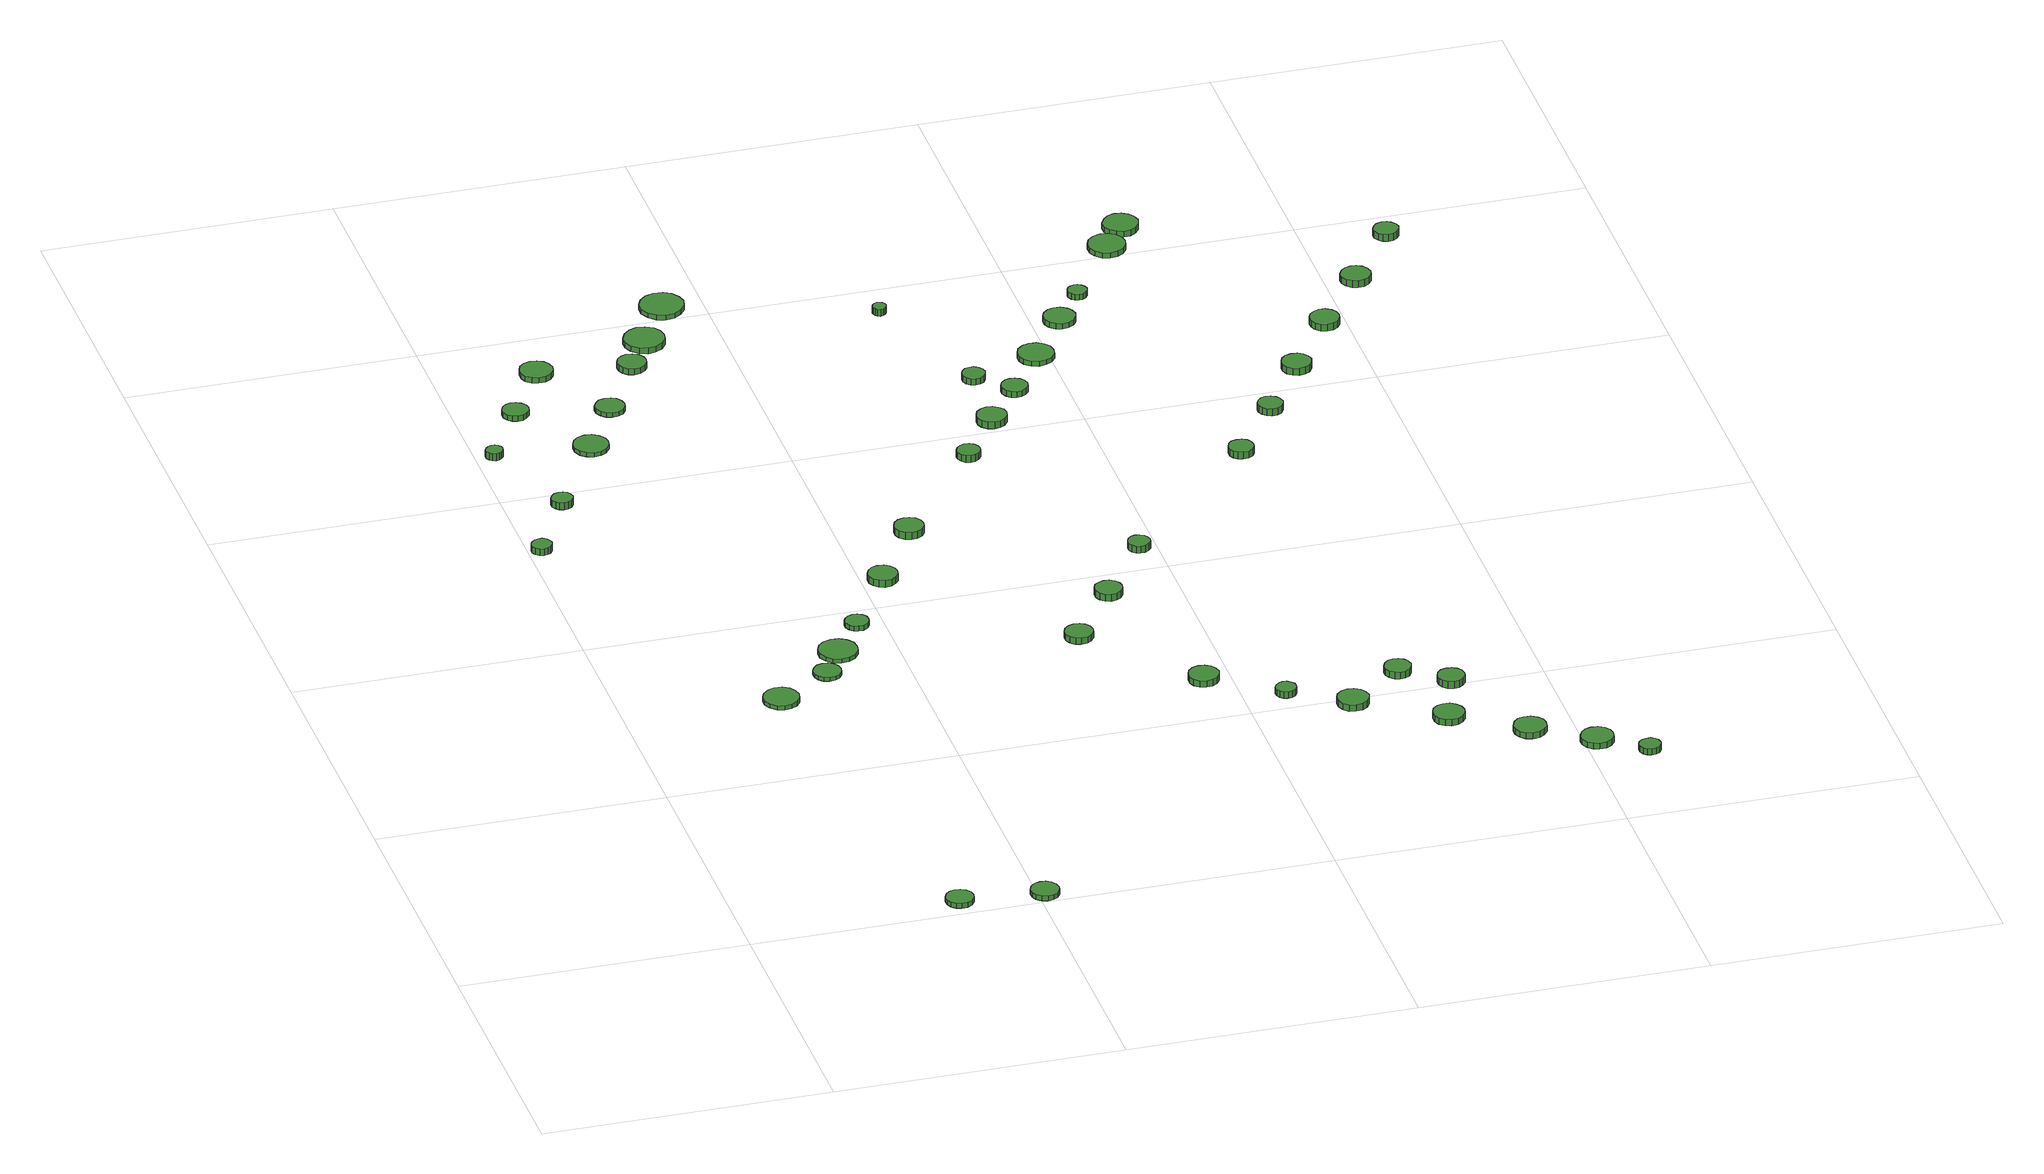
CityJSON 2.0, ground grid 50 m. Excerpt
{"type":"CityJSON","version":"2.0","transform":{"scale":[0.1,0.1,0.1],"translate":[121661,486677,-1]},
"CityObjects":{
"tree1":{"type":"SolitaryVegetationObject","attributes":{"function":"something"},"geometry":[{"type":"MultiSurface","lod":"1","boundaries":[[[0,1,2,3,4,5,6,7,8,9,10,11,12,13,14]],[[15,16,17,18,19,20,21,22,23,24,25,26,27,28,29]],[[0,29,28,1]],[[1,28,27,2]],[[2,27,26,3]],[[3,26,25,4]],[[4,25,24,5]],[[5,24,23,6]],[[6,23,22,7]],[[7,22,21,8]],[[8,21,20,9]],[[9,20,19,10]],[[10,19,18,11]],[[11,18,17,12]],[[12,17,16,13]],[[13,16,15,14]],[[14,15,29,0]]]}]},
"tree2":{"type":"SolitaryVegetationObject","attributes":{"function":"something"},"geometry":[{"type":"MultiSurface","lod":"1","boundaries":[[[30,31,32,33,34,35,36,37,38,39,40,41,42,43,44]],[[45,46,47,48,49,50,51,52,53,54,55,56,57,58,59]],[[30,59,58,31]],[[31,58,57,32]],[[32,57,56,33]],[[33,56,55,34]],[[34,55,54,35]],[[35,54,53,36]],[[36,53,52,37]],[[37,52,51,38]],[[38,51,50,39]],[[39,50,49,40]],[[40,49,48,41]],[[41,48,47,42]],[[42,47,46,43]],[[43,46,45,44]],[[44,45,59,30]]]}]},
"tree3":{"type":"SolitaryVegetationObject","attributes":{"function":"something"},"geometry":[{"type":"MultiSurface","lod":"1","boundaries":[[[60,61,62,63,64,65,66,67,68,69,70,71,72,73,74]],[[75,76,77,78,79,80,81,82,83,84,85,86,87,88,89]],[[60,89,88,61]],[[61,88,87,62]],[[62,87,86,63]],[[63,86,85,64]],[[64,85,84,65]],[[65,84,83,66]],[[66,83,82,67]],[[67,82,81,68]],[[68,81,80,69]],[[69,80,79,70]],[[70,79,78,71]],[[71,78,77,72]],[[72,77,76,73]],[[73,76,75,74]],[[74,75,89,60]]]}]},
"tree4":{"type":"SolitaryVegetationObject","attributes":{"function":"something"},"geometry":[{"type":"MultiSurface","lod":"1","boundaries":[[[90,91,92,93,94,95,96,97,98,99,100,101,102,103,104]],[[105,106,107,108,109,110,111,112,113,114,115,116,117,118,119]],[[90,119,118,91]],[[91,118,117,92]],[[92,117,116,93]],[[93,116,115,94]],[[94,115,114,95]],[[95,114,113,96]],[[96,113,112,97]],[[97,112,111,98]],[[98,111,110,99]],[[99,110,109,100]],[[100,109,108,101]],[[101,108,107,102]],[[102,107,106,103]],[[103,106,105,104]],[[104,105,119,90]]]}]},
"tree5":{"type":"SolitaryVegetationObject","attributes":{"function":"something"},"geometry":[{"type":"MultiSurface","lod":"1","boundaries":[[[120,121,122,123,124,125,126,127,128,129,130,131,132,133,134]],[[135,136,137,138,139,140,141,142,143,144,145,146,147,148,149]],[[120,149,148,121]],[[121,148,147,122]],[[122,147,146,123]],[[123,146,145,124]],[[124,145,144,125]],[[125,144,143,126]],[[126,143,142,127]],[[127,142,141,128]],[[128,141,140,129]],[[129,140,139,130]],[[130,139,138,131]],[[131,138,137,132]],[[132,137,136,133]],[[133,136,135,134]],[[134,135,149,120]]]}]},
"tree6":{"type":"SolitaryVegetationObject","attributes":{"function":"something"},"geometry":[{"type":"MultiSurface","lod":"1","boundaries":[[[150,151,152,153,154,155,156,157,158,159,160,161,162,163,164]],[[165,166,167,168,169,170,171,172,173,174,175,176,177,178,179]],[[150,179,178,151]],[[151,178,177,152]],[[152,177,176,153]],[[153,176,175,154]],[[154,175,174,155]],[[155,174,173,156]],[[156,173,172,157]],[[157,172,171,158]],[[158,171,170,159]],[[159,170,169,160]],[[160,169,168,161]],[[161,168,167,162]],[[162,167,166,163]],[[163,166,165,164]],[[164,165,179,150]]]}]},
"tree7":{"type":"SolitaryVegetationObject","attributes":{"function":"something"},"geometry":[{"type":"MultiSurface","lod":"1","boundaries":[[[180,181,182,183,184,185,186,187,188,189,190,191,192,193,194]],[[195,196,197,198,199,200,201,202,203,204,205,206,207,208,209]],[[180,209,208,181]],[[181,208,207,182]],[[182,207,206,183]],[[183,206,205,184]],[[184,205,204,185]],[[185,204,203,186]],[[186,203,202,187]],[[187,202,201,188]],[[188,201,200,189]],[[189,200,199,190]],[[190,199,198,191]],[[191,198,197,192]],[[192,197,196,193]],[[193,196,195,194]],[[194,195,209,180]]]}]},
"tree8":{"type":"SolitaryVegetationObject","attributes":{"function":"something"},"geometry":[{"type":"MultiSurface","lod":"1","boundaries":[[[210,211,212,213,214,215,216,217,218,219,220,221,222,223,224]],[[225,226,227,228,229,230,231,232,233,234,235,236,237,238,239]],[[210,239,238,211]],[[211,238,237,212]],[[212,237,236,213]],[[213,236,235,214]],[[214,235,234,215]],[[215,234,233,216]],[[216,233,232,217]],[[217,232,231,218]],[[218,231,230,219]],[[219,230,229,220]],[[220,229,228,221]],[[221,228,227,222]],[[222,227,226,223]],[[223,226,225,224]],[[224,225,239,210]]]}]},
"tree9":{"type":"SolitaryVegetationObject","attributes":{"function":"something"},"geometry":[{"type":"MultiSurface","lod":"1","boundaries":[[[240,241,242,243,244,245,246,247,248,249,250,251,252,253,254]],[[255,256,257,258,259,260,261,262,263,264,265,266,267,268,269]],[[240,269,268,241]],[[241,268,267,242]],[[242,267,266,243]],[[243,266,265,244]],[[244,265,264,245]],[[245,264,263,246]],[[246,263,262,247]],[[247,262,261,248]],[[248,261,260,249]],[[249,260,259,250]],[[250,259,258,251]],[[251,258,257,252]],[[252,257,256,253]],[[253,256,255,254]],[[254,255,269,240]]]}]},
"tree10":{"type":"SolitaryVegetationObject","attributes":{"function":"something"},"geometry":[{"type":"MultiSurface","lod":"1","boundaries":[[[270,271,272,273,274,275,276,277,278,279,280,281,282,283,284]],[[285,286,287,288,289,290,291,292,293,294,295,296,297,298,299]],[[270,299,298,271]],[[271,298,297,272]],[[272,297,296,273]],[[273,296,295,274]],[[274,295,294,275]],[[275,294,293,276]],[[276,293,292,277]],[[277,292,291,278]],[[278,291,290,279]],[[279,290,289,280]],[[280,289,288,281]],[[281,288,287,282]],[[282,287,286,283]],[[283,286,285,284]],[[284,285,299,270]]]}]},
"tree11":{"type":"SolitaryVegetationObject","attributes":{"function":"something"},"geometry":[{"type":"MultiSurface","lod":"1","boundaries":[[[300,301,302,303,304,305,306,307,308,309,310,311,312,313,314]],[[315,316,317,318,319,320,321,322,323,324,325,326,327,328,329]],[[300,329,328,301]],[[301,328,327,302]],[[302,327,326,303]],[[303,326,325,304]],[[304,325,324,305]],[[305,324,323,306]],[[306,323,322,307]],[[307,322,321,308]],[[308,321,320,309]],[[309,320,319,310]],[[310,319,318,311]],[[311,318,317,312]],[[312,317,316,313]],[[313,316,315,314]],[[314,315,329,300]]]}]},
"tree12":{"type":"SolitaryVegetationObject","attributes":{"function":"something"},"geometry":[{"type":"MultiSurface","lod":"1","boundaries":[[[330,331,332,333,334,335,336,337,338,339,340,341,342,343,344]],[[345,346,347,348,349,350,351,352,353,354,355,356,357,358,359]],[[330,359,358,331]],[[331,358,357,332]],[[332,357,356,333]],[[333,356,355,334]],[[334,355,354,335]],[[335,354,353,336]],[[336,353,352,337]],[[337,352,351,338]],[[338,351,350,339]],[[339,350,349,340]],[[340,349,348,341]],[[341,348,347,342]],[[342,347,346,343]],[[343,346,345,344]],[[344,345,359,330]]]}]},
"tree13":{"type":"SolitaryVegetationObject","attributes":{"function":"something"},"geometry":[{"type":"MultiSurface","lod":"1","boundaries":[[[360,361,362,363,364,365,366,367,368,369,370,371,372,373,374]],[[375,376,377,378,379,380,381,382,383,384,385,386,387,388,389]],[[360,389,388,361]],[[361,388,387,362]],[[362,387,386,363]],[[363,386,385,364]],[[364,385,384,365]],[[365,384,383,366]],[[366,383,382,367]],[[367,382,381,368]],[[368,381,380,369]],[[369,380,379,370]],[[370,379,378,371]],[[371,378,377,372]],[[372,377,376,373]],[[373,376,375,374]],[[374,375,389,360]]]}]},
"tree14":{"type":"SolitaryVegetationObject","attributes":{"function":"something"},"geometry":[{"type":"MultiSurface","lod":"1","boundaries":[[[390,391,392,393,394,395,396,397,398,399,400,401,402,403,404]],[[405,406,407,408,409,410,411,412,413,414,415,416,417,418,419]],[[390,419,418,391]],[[391,418,417,392]],[[392,417,416,393]],[[393,416,415,394]],[[394,415,414,395]],[[395,414,413,396]],[[396,413,412,397]],[[397,412,411,398]],[[398,411,410,399]],[[399,410,409,400]],[[400,409,408,401]],[[401,408,407,402]],[[402,407,406,403]],[[403,406,405,404]],[[404,405,419,390]]]}]},
"tree15":{"type":"SolitaryVegetationObject","attributes":{"function":"something"},"geometry":[{"type":"MultiSurface","lod":"1","boundaries":[[[420,421,422,423,424,425,426,427,428,429,430,431,432,433,434]],[[435,436,437,438,439,440,441,442,443,444,445,446,447,448,449]],[[420,449,448,421]],[[421,448,447,422]],[[422,447,446,423]],[[423,446,445,424]],[[424,445,444,425]],[[425,444,443,426]],[[426,443,442,427]],[[427,442,441,428]],[[428,441,440,429]],[[429,440,439,430]],[[430,439,438,431]],[[431,438,437,432]],[[432,437,436,433]],[[433,436,435,434]],[[434,435,449,420]]]}]},
"tree16":{"type":"SolitaryVegetationObject","attributes":{"function":"something"},"geometry":[{"type":"MultiSurface","lod":"1","boundaries":[[[450,451,452,453,454,455,456,457,458,459,460,461,462,463,464]],[[465,466,467,468,469,470,471,472,473,474,475,476,477,478,479]],[[450,479,478,451]],[[451,478,477,452]],[[452,477,476,453]],[[453,476,475,454]],[[454,475,474,455]],[[455,474,473,456]],[[456,473,472,457]],[[457,472,471,458]],[[458,471,470,459]],[[459,470,469,460]],[[460,469,468,461]],[[461,468,467,462]],[[462,467,466,463]],[[463,466,465,464]],[[464,465,479,450]]]}]},
"tree17":{"type":"SolitaryVegetationObject","attributes":{"function":"something"},"geometry":[{"type":"MultiSurface","lod":"1","boundaries":[[[480,481,482,483,484,485,486,487,488,489,490,491,492,493,494]],[[495,496,497,498,499,500,501,502,503,504,505,506,507,508,509]],[[480,509,508,481]],[[481,508,507,482]],[[482,507,506,483]],[[483,506,505,484]],[[484,505,504,485]],[[485,504,503,486]],[[486,503,502,487]],[[487,502,501,488]],[[488,501,500,489]],[[489,500,499,490]],[[490,499,498,491]],[[491,498,497,492]],[[492,497,496,493]],[[493,496,495,494]],[[494,495,509,480]]]}]},
"tree18":{"type":"SolitaryVegetationObject","attributes":{"function":"something"},"geometry":[{"type":"MultiSurface","lod":"1","boundaries":[[[510,511,512,513,514,515,516,517,518,519,520,521,522,523,524]],[[525,526,527,528,529,530,531,532,533,534,535,536,537,538,539]],[[510,539,538,511]],[[511,538,537,512]],[[512,537,536,513]],[[513,536,535,514]],[[514,535,534,515]],[[515,534,533,516]],[[516,533,532,517]],[[517,532,531,518]],[[518,531,530,519]],[[519,530,529,520]],[[520,529,528,521]],[[521,528,527,522]],[[522,527,526,523]],[[523,526,525,524]],[[524,525,539,510]]]}]},
"tree19":{"type":"SolitaryVegetationObject","attributes":{"function":"something"},"geometry":[{"type":"MultiSurface","lod":"1","boundaries":[[[540,541,542,543,544,545,546,547,548,549,550,551,552,553,554]],[[555,556,557,558,559,560,561,562,563,564,565,566,567,568,569]],[[540,569,568,541]],[[541,568,567,542]],[[542,567,566,543]],[[543,566,565,544]],[[544,565,564,545]],[[545,564,563,546]],[[546,563,562,547]],[[547,562,561,548]],[[548,561,560,549]],[[549,560,559,550]],[[550,559,558,551]],[[551,558,557,552]],[[552,557,556,553]],[[553,556,555,554]],[[554,555,569,540]]]}]},
"tree20":{"type":"SolitaryVegetationObject","attributes":{"function":"something"},"geometry":[{"type":"MultiSurface","lod":"1","boundaries":[[[570,571,572,573,574,575,576,577,578,579,580,581,582,583,584]],[[585,586,587,588,589,590,591,592,593,594,595,596,597,598,599]],[[570,599,598,571]],[[571,598,597,572]],[[572,597,596,573]],[[573,596,595,574]],[[574,595,594,575]],[[575,594,593,576]],[[576,593,592,577]],[[577,592,591,578]],[[578,591,590,579]],[[579,590,589,580]],[[580,589,588,581]],[[581,588,587,582]],[[582,587,586,583]],[[583,586,585,584]],[[584,585,599,570]]]}]},
"tree21":{"type":"SolitaryVegetationObject","attributes":{"function":"something"},"geometry":[{"type":"MultiSurface","lod":"1","boundaries":[[[600,601,602,603,604,605,606,607,608,609,610,611,612,613,614]],[[615,616,617,618,619,620,621,622,623,624,625,626,627,628,629]],[[600,629,628,601]],[[601,628,627,602]],[[602,627,626,603]],[[603,626,625,604]],[[604,625,624,605]],[[605,624,623,606]],[[606,623,622,607]],[[607,622,621,608]],[[608,621,620,609]],[[609,620,619,610]],[[610,619,618,611]],[[611,618,617,612]],[[612,617,616,613]],[[613,616,615,614]],[[614,615,629,600]]]}]},
"tree22":{"type":"SolitaryVegetationObject","attributes":{"function":"something"},"geometry":[{"type":"MultiSurface","lod":"1","boundaries":[[[630,631,632,633,634,635,636,637,638,639,640,641,642,643,644]],[[645,646,647,648,649,650,651,652,653,654,655,656,657,658,659]],[[630,659,658,631]],[[631,658,657,632]],[[632,657,656,633]],[[633,656,655,634]],[[634,655,654,635]],[[635,654,653,636]],[[636,653,652,637]],[[637,652,651,638]],[[638,651,650,639]],[[639,650,649,640]],[[640,649,648,641]],[[641,648,647,642]],[[642,647,646,643]],[[643,646,645,644]],[[644,645,659,630]]]}]},
"tree23":{"type":"SolitaryVegetationObject","attributes":{"function":"something"},"geometry":[{"type":"MultiSurface","lod":"1","boundaries":[[[660,661,662,663,664,665,666,667,668,669,670,671,672,673,674]],[[675,676,677,678,679,680,681,682,683,684,685,686,687,688,689]],[[660,689,688,661]],[[661,688,687,662]],[[662,687,686,663]],[[663,686,685,664]],[[664,685,684,665]],[[665,684,683,666]],[[666,683,682,667]],[[667,682,681,668]],[[668,681,680,669]],[[669,680,679,670]],[[670,679,678,671]],[[671,678,677,672]],[[672,677,676,673]],[[673,676,675,674]],[[674,675,689,660]]]}]},
"tree24":{"type":"SolitaryVegetationObject","attributes":{"function":"something"},"geometry":[{"type":"MultiSurface","lod":"1","boundaries":[[[690,691,692,693,694,695,696,697,698,699,700,701,702,703,704]],[[705,706,707,708,709,710,711,712,713,714,715,716,717,718,719]],[[690,719,718,691]],[[691,718,717,692]],[[692,717,716,693]],[[693,716,715,694]],[[694,715,714,695]],[[695,714,713,696]],[[696,713,712,697]],[[697,712,711,698]],[[698,711,710,699]],[[699,710,709,700]],[[700,709,708,701]],[[701,708,707,702]],[[702,707,706,703]],[[703,706,705,704]],[[704,705,719,690]]]}]},
"tree25":{"type":"SolitaryVegetationObject","attributes":{"function":"something"},"geometry":[{"type":"MultiSurface","lod":"1","boundaries":[[[720,721,722,723,724,725,726,727,728,729,730,731,732,733,734]],[[735,736,737,738,739,740,741,742,743,744,745,746,747,748,749]],[[720,749,748,721]],[[721,748,747,722]],[[722,747,746,723]],[[723,746,745,724]],[[724,745,744,725]],[[725,744,743,726]],[[726,743,742,727]],[[727,742,741,728]],[[728,741,740,729]],[[729,740,739,730]],[[730,739,738,731]],[[731,738,737,732]],[[732,737,736,733]],[[733,736,735,734]],[[734,735,749,720]]]}]},
"tree26":{"type":"SolitaryVegetationObject","attributes":{"function":"something"},"geometry":[{"type":"MultiSurface","lod":"1","boundaries":[[[750,751,752,753,754,755,756,757,758,759,760,761,762,763,764]],[[765,766,767,768,769,770,771,772,773,774,775,776,777,778,779]],[[750,779,778,751]],[[751,778,777,752]],[[752,777,776,753]],[[753,776,775,754]],[[754,775,774,755]],[[755,774,773,756]],[[756,773,772,757]],[[757,772,771,758]],[[758,771,770,759]],[[759,770,769,760]],[[760,769,768,761]],[[761,768,767,762]],[[762,767,766,763]],[[763,766,765,764]],[[764,765,779,750]]]}]},
"tree27":{"type":"SolitaryVegetationObject","attributes":{"function":"something"},"geometry":[{"type":"MultiSurface","lod":"1","boundaries":[[[780,781,782,783,784,785,786,787,788,789,790,791,792,793,794]],[[795,796,797,798,799,800,801,802,803,804,805,806,807,808,809]],[[780,809,808,781]],[[781,808,807,782]],[[782,807,806,783]],[[783,806,805,784]],[[784,805,804,785]],[[785,804,803,786]],[[786,803,802,787]],[[787,802,801,788]],[[788,801,800,789]],[[789,800,799,790]],[[790,799,798,791]],[[791,798,797,792]],[[792,797,796,793]],[[793,796,795,794]],[[794,795,809,780]]]}]},
"tree28":{"type":"SolitaryVegetationObject","attributes":{"function":"something"},"geometry":[{"type":"MultiSurface","lod":"1","boundaries":[[[810,811,812,813,814,815,816,817,818,819,820,821,822,823,824]],[[825,826,827,828,829,830,831,832,833,834,835,836,837,838,839]],[[810,839,838,811]],[[811,838,837,812]],[[812,837,836,813]],[[813,836,835,814]],[[814,835,834,815]],[[815,834,833,816]],[[816,833,832,817]],[[817,832,831,818]],[[818,831,830,819]],[[819,830,829,820]],[[820,829,828,821]],[[821,828,827,822]],[[822,827,826,823]],[[823,826,825,824]],[[824,825,839,810]]]}]},
"tree29":{"type":"SolitaryVegetationObject","attributes":{"function":"something"},"geometry":[{"type":"MultiSurface","lod":"1","boundaries":[[[840,841,842,843,844,845,846,847,848,849,850,851,852,853,854]],[[855,856,857,858,859,860,861,862,863,864,865,866,867,868,869]],[[840,869,868,841]],[[841,868,867,842]],[[842,867,866,843]],[[843,866,865,844]],[[844,865,864,845]],[[845,864,863,846]],[[846,863,862,847]],[[847,862,861,848]],[[848,861,860,849]],[[849,860,859,850]],[[850,859,858,851]],[[851,858,857,852]],[[852,857,856,853]],[[853,856,855,854]],[[854,855,869,840]]]}]},
"tree30":{"type":"SolitaryVegetationObject","attributes":{"function":"something"},"geometry":[{"type":"MultiSurface","lod":"1","boundaries":[[[870,871,872,873,874,875,876,877,878,879,880,881,882,883,884]],[[885,886,887,888,889,890,891,892,893,894,895,896,897,898,899]],[[870,899,898,871]],[[871,898,897,872]],[[872,897,896,873]],[[873,896,895,874]],[[874,895,894,875]],[[875,894,893,876]],[[876,893,892,877]],[[877,892,891,878]],[[878,891,890,879]],[[879,890,889,880]],[[880,889,888,881]],[[881,888,887,882]],[[882,887,886,883]],[[883,886,885,884]],[[884,885,899,870]]]}]},
"tree31":{"type":"SolitaryVegetationObject","attributes":{"function":"something"},"geometry":[{"type":"MultiSurface","lod":"1","boundaries":[[[900,901,902,903,904,905,906,907,908,909,910,911,912,913,914]],[[915,916,917,918,919,920,921,922,923,924,925,926,927,928,929]],[[900,929,928,901]],[[901,928,927,902]],[[902,927,926,903]],[[903,926,925,904]],[[904,925,924,905]],[[905,924,923,906]],[[906,923,922,907]],[[907,922,921,908]],[[908,921,920,909]],[[909,920,919,910]],[[910,919,918,911]],[[911,918,917,912]],[[912,917,916,913]],[[913,916,915,914]],[[914,915,929,900]]]}]},
"tree32":{"type":"SolitaryVegetationObject","attributes":{"function":"something"},"geometry":[{"type":"MultiSurface","lod":"1","boundaries":[[[930,931,932,933,934,935,936,937,938,939,940,941,942,943,944]],[[945,946,947,948,949,950,951,952,953,954,955,956,957,958,959]],[[930,959,958,931]],[[931,958,957,932]],[[932,957,956,933]],[[933,956,955,934]],[[934,955,954,935]],[[935,954,953,936]],[[936,953,952,937]],[[937,952,951,938]],[[938,951,950,939]],[[939,950,949,940]],[[940,949,948,941]],[[941,948,947,942]],[[942,947,946,943]],[[943,946,945,944]],[[944,945,959,930]]]}]},
"tree33":{"type":"SolitaryVegetationObject","attributes":{"function":"something"},"geometry":[{"type":"MultiSurface","lod":"1","boundaries":[[[960,961,962,963,964,965,966,967,968,969,970,971,972,973,974]],[[975,976,977,978,979,980,981,982,983,984,985,986,987,988,989]],[[960,989,988,961]],[[961,988,987,962]],[[962,987,986,963]],[[963,986,985,964]],[[964,985,984,965]],[[965,984,983,966]],[[966,983,982,967]],[[967,982,981,968]],[[968,981,980,969]],[[969,980,979,970]],[[970,979,978,971]],[[971,978,977,972]],[[972,977,976,973]],[[973,976,975,974]],[[974,975,989,960]]]}]},
"tree34":{"type":"SolitaryVegetationObject","attributes":{"function":"something"},"geometry":[{"type":"MultiSurface","lod":"1","boundaries":[[[990,991,992,993,994,995,996,997,998,999,1000,1001,1002,1003,1004]],[[1005,1006,1007,1008,1009,1010,1011,1012,1013,1014,1015,1016,1017,1018,1019]],[[990,1019,1018,991]],[[991,1018,1017,992]],[[992,1017,1016,993]],[[993,1016,1015,994]],[[994,1015,1014,995]],[[995,1014,1013,996]],[[996,1013,1012,997]],[[997,1012,1011,998]],[[998,1011,1010,999]],[[999,1010,1009,1000]],[[1000,1009,1008,1001]],[[1001,1008,1007,1002]],[[1002,1007,1006,1003]],[[1003,1006,1005,1004]],[[1004,1005,1019,990]]]}]},
"tree35":{"type":"SolitaryVegetationObject","attributes":{"function":"something"},"geometry":[{"type":"MultiSurface","lod":"1","boundaries":[[[1020,1021,1022,1023,1024,1025,1026,1027,1028,1029,1030,1031,1032,1033,1034]],[[1035,1036,1037,1038,1039,1040,1041,1042,1043,1044,1045,1046,1047,1048,1049]],[[1020,1049,1048,1021]],[[1021,1048,1047,1022]],[[1022,1047,1046,1023]],[[1023,1046,1045,1024]],[[1024,1045,1044,1025]],[[1025,1044,1043,1026]],[[1026,1043,1042,1027]],[[1027,1042,1041,1028]],[[1028,1041,1040,1029]],[[1029,1040,1039,1030]],[[1030,1039,1038,1031]],[[1031,1038,1037,1032]],[[1032,1037,1036,1033]],[[1033,1036,1035,1034]],[[1034,1035,1049,1020]]]}]},
"tree36":{"type":"SolitaryVegetationObject","attributes":{"function":"something"},"geometry":[{"type":"MultiSurface","lod":"1","boundaries":[[[1050,1051,1052,1053,1054,1055,1056,1057,1058,1059,1060,1061,1062,1063,1064]],[[1065,1066,1067,1068,1069,1070,1071,1072,1073,1074,1075,1076,1077,1078,1079]],[[1050,1079,1078,1051]],[[1051,1078,1077,1052]],[[1052,1077,1076,1053]],[[1053,1076,1075,1054]],[[1054,1075,1074,1055]],[[1055,1074,1073,1056]],[[1056,1073,1072,1057]],[[1057,1072,1071,1058]],[[1058,1071,1070,1059]],[[1059,1070,1069,1060]],[[1060,1069,1068,1061]],[[1061,1068,1067,1062]],[[1062,1067,1066,1063]],[[1063,1066,1065,1064]],[[1064,1065,1079,1050]]]}]},
"tree37":{"type":"SolitaryVegetationObject","attributes":{"function":"something"},"geometry":[{"type":"MultiSurface","lod":"1","boundaries":[[[1080,1081,1082,1083,1084,1085,1086,1087,1088,1089,1090,1091,1092,1093,1094]],[[1095,1096,1097,1098,1099,1100,1101,1102,1103,1104,1105,1106,1107,1108,1109]],[[1080,1109,1108,1081]],[[1081,1108,1107,1082]],[[1082,1107,1106,1083]],[[1083,1106,1105,1084]],[[1084,1105,1104,1085]],[[1085,1104,1103,1086]],[[1086,1103,1102,1087]],[[1087,1102,1101,1088]],[[1088,1101,1100,1089]],[[1089,1100,1099,1090]],[[1090,1099,1098,1091]],[[1091,1098,1097,1092]],[[1092,1097,1096,1093]],[[1093,1096,1095,1094]],[[1094,1095,1109,1080]]]}]},
"tree38":{"type":"SolitaryVegetationObject","attributes":{"function":"something"},"geometry":[{"type":"MultiSurface","lod":"1","boundaries":[[[1110,1111,1112,1113,1114,1115,1116,1117,1118,1119,1120,1121,1122,1123,1124]],[[1125,1126,1127,1128,1129,1130,1131,1132,1133,1134,1135,1136,1137,1138,1139]],[[1110,1139,1138,1111]],[[1111,1138,1137,1112]],[[1112,1137,1136,1113]],[[1113,1136,1135,1114]],[[1114,1135,1134,1115]],[[1115,1134,1133,1116]],[[1116,1133,1132,1117]],[[1117,1132,1131,1118]],[[1118,1131,1130,1119]],[[1119,1130,1129,1120]],[[1120,1129,1128,1121]],[[1121,1128,1127,1122]],[[1122,1127,1126,1123]],[[1123,1126,1125,1124]],[[1124,1125,1139,1110]]]}]},
"tree39":{"type":"SolitaryVegetationObject","attributes":{"function":"something"},"geometry":[{"type":"MultiSurface","lod":"1","boundaries":[[[1140,1141,1142,1143,1144,1145,1146,1147,1148,1149,1150,1151,1152,1153,1154]],[[1155,1156,1157,1158,1159,1160,1161,1162,1163,1164,1165,1166,1167,1168,1169]],[[1140,1169,1168,1141]],[[1141,1168,1167,1142]],[[1142,1167,1166,1143]],[[1143,1166,1165,1144]],[[1144,1165,1164,1145]],[[1145,1164,1163,1146]],[[1146,1163,1162,1147]],[[1147,1162,1161,1148]],[[1148,1161,1160,1149]],[[1149,1160,1159,1150]],[[1150,1159,1158,1151]],[[1151,1158,1157,1152]],[[1152,1157,1156,1153]],[[1153,1156,1155,1154]],[[1154,1155,1169,1140]]]}]},
"tree40":{"type":"SolitaryVegetationObject","attributes":{"function":"something"},"geometry":[{"type":"MultiSurface","lod":"1","boundaries":[[[1170,1171,1172,1173,1174,1175,1176,1177,1178,1179,1180,1181,1182,1183,1184]],[[1185,1186,1187,1188,1189,1190,1191,1192,1193,1194,1195,1196,1197,1198,1199]],[[1170,1199,1198,1171]],[[1171,1198,1197,1172]],[[1172,1197,1196,1173]],[[1173,1196,1195,1174]],[[1174,1195,1194,1175]],[[1175,1194,1193,1176]],[[1176,1193,1192,1177]],[[1177,1192,1191,1178]],[[1178,1191,1190,1179]],[[1179,1190,1189,1180]],[[1180,1189,1188,1181]],[[1181,1188,1187,1182]],[[1182,1187,1186,1183]],[[1183,1186,1185,1184]],[[1184,1185,1199,1170]]]}]},
"tree41":{"type":"SolitaryVegetationObject","attributes":{"function":"something"},"geometry":[{"type":"MultiSurface","lod":"1","boundaries":[[[1200,1201,1202,1203,1204,1205,1206,1207,1208,1209,1210,1211,1212,1213,1214]],[[1215,1216,1217,1218,1219,1220,1221,1222,1223,1224,1225,1226,1227,1228,1229]],[[1200,1229,1228,1201]],[[1201,1228,1227,1202]],[[1202,1227,1226,1203]],[[1203,1226,1225,1204]],[[1204,1225,1224,1205]],[[1205,1224,1223,1206]],[[1206,1223,1222,1207]],[[1207,1222,1221,1208]],[[1208,1221,1220,1209]],[[1209,1220,1219,1210]],[[1210,1219,1218,1211]],[[1211,1218,1217,1212]],[[1212,1217,1216,1213]],[[1213,1216,1215,1214]],[[1214,1215,1229,1200]]]}]},
"tree42":{"type":"SolitaryVegetationObject","attributes":{"function":"something"},"geometry":[{"type":"MultiSurface","lod":"1","boundaries":[[[1230,1231,1232,1233,1234,1235,1236,1237,1238,1239,1240,1241,1242,1243,1244]],[[1245,1246,1247,1248,1249,1250,1251,1252,1253,1254,1255,1256,1257,1258,1259]],[[1230,1259,1258,1231]],[[1231,1258,1257,1232]],[[1232,1257,1256,1233]],[[1233,1256,1255,1234]],[[1234,1255,1254,1235]],[[1235,1254,1253,1236]],[[1236,1253,1252,1237]],[[1237,1252,1251,1238]],[[1238,1251,1250,1239]],[[1239,1250,1249,1240]],[[1240,1249,1248,1241]],[[1241,1248,1247,1242]],[[1242,1247,1246,1243]],[[1243,1246,1245,1244]],[[1244,1245,1259,1230]]]}]},
"tree43":{"type":"SolitaryVegetationObject","attributes":{"function":"something"},"geometry":[{"type":"MultiSurface","lod":"1","boundaries":[[[1260,1261,1262,1263,1264,1265,1266,1267,1268,1269,1270,1271,1272,1273,1274]],[[1275,1276,1277,1278,1279,1280,1281,1282,1283,1284,1285,1286,1287,1288,1289]],[[1260,1289,1288,1261]],[[1261,1288,1287,1262]],[[1262,1287,1286,1263]],[[1263,1286,1285,1264]],[[1264,1285,1284,1265]],[[1265,1284,1283,1266]],[[1266,1283,1282,1267]],[[1267,1282,1281,1268]],[[1268,1281,1280,1269]],[[1269,1280,1279,1270]],[[1270,1279,1278,1271]],[[1271,1278,1277,1272]],[[1272,1277,1276,1273]],[[1273,1276,1275,1274]],[[1274,1275,1289,1260]]]}]},
"tree44":{"type":"SolitaryVegetationObject","attributes":{"function":"something"},"geometry":[{"type":"MultiSurface","lod":"1","boundaries":[[[1290,1291,1292,1293,1294,1295,1296,1297,1298,1299,1300,1301,1302,1303,1304]],[[1305,1306,1307,1308,1309,1310,1311,1312,1313,1314,1315,1316,1317,1318,1319]],[[1290,1319,1318,1291]],[[1291,1318,1317,1292]],[[1292,1317,1316,1293]],[[1293,1316,1315,1294]],[[1294,1315,1314,1295]],[[1295,1314,1313,1296]],[[1296,1313,1312,1297]],[[1297,1312,1311,1298]],[[1298,1311,1310,1299]],[[1299,1310,1309,1300]],[[1300,1309,1308,1301]],[[1301,1308,1307,1302]],[[1302,1307,1306,1303]],[[1303,1306,1305,1304]],[[1304,1305,1319,1290]]]}]},
"tree45":{"type":"SolitaryVegetationObject","attributes":{"function":"something"},"geometry":[{"type":"MultiSurface","lod":"1","boundaries":[[[1320,1321,1322,1323,1324,1325,1326,1327,1328,1329,1330,1331,1332,1333,1334]],[[1335,1336,1337,1338,1339,1340,1341,1342,1343,1344,1345,1346,1347,1348,1349]],[[1320,1349,1348,1321]],[[1321,1348,1347,1322]],[[1322,1347,1346,1323]],[[1323,1346,1345,1324]],[[1324,1345,1344,1325]],[[1325,1344,1343,1326]],[[1326,1343,1342,1327]],[[1327,1342,1341,1328]],[[1328,1341,1340,1329]],[[1329,1340,1339,1330]],[[1330,1339,1338,1331]],[[1331,1338,1337,1332]],[[1332,1337,1336,1333]],[[1333,1336,1335,1334]],[[1334,1335,1349,1320]]]}]},
"tree46":{"type":"SolitaryVegetationObject","attributes":{"function":"something"},"geometry":[{"type":"MultiSurface","lod":"1","boundaries":[[[1350,1351,1352,1353,1354,1355,1356,1357,1358,1359,1360,1361,1362,1363,1364]],[[1365,1366,1367,1368,1369,1370,1371,1372,1373,1374,1375,1376,1377,1378,1379]],[[1350,1379,1378,1351]],[[1351,1378,1377,1352]],[[1352,1377,1376,1353]],[[1353,1376,1375,1354]],[[1354,1375,1374,1355]],[[1355,1374,1373,1356]],[[1356,1373,1372,1357]],[[1357,1372,1371,1358]],[[1358,1371,1370,1359]],[[1359,1370,1369,1360]],[[1360,1369,1368,1361]],[[1361,1368,1367,1362]],[[1362,1367,1366,1363]],[[1363,1366,1365,1364]],[[1364,1365,1379,1350]]]}]}
},
"vertices":[
[393,39,17],[391,48,17],[385,56,17],[376,61,17],[366,62,17],[357,59,17],[350,53,17],[346,44,17],[346,34,17],[350,25,17],[357,18,17],[366,15,17],[376,16,17],[385,21,17],[391,29,17],[391,29,8],[385,21,8],[376,16,8],[366,15,8],[357,18,8],[350,25,8],[346,34,8],[346,44,8],[350,53,8],[357,59,8],[366,62,8],[376,61,8],[385,56,8],[391,48,8],[393,39,8],
[39,1324,24],[37,1331,24],[33,1337,24],[27,1341,24],[20,1341,24],[13,1339,24],[7,1334,24],[4,1328,24],[4,1320,24],[7,1314,24],[13,1309,24],[20,1307,24],[27,1308,24],[33,1311,24],[37,1317,24],[37,1317,11],[33,1311,11],[27,1308,11],[20,1307,11],[13,1309,11],[7,1314,11],[4,1320,11],[4,1328,11],[7,1334,11],[13,1339,11],[20,1341,11],[27,1341,11],[33,1337,11],[37,1331,11],[39,1324,11],
[297,747,17],[294,760,17],[287,770,17],[276,777,17],[263,778,17],[251,774,17],[241,765,17],[236,754,17],[236,741,17],[241,729,17],[251,720,17],[263,716,17],[276,718,17],[287,724,17],[294,734,17],[294,734,9],[287,724,9],[276,718,9],[263,716,9],[251,720,9],[241,729,9],[236,741,9],[236,754,9],[241,765,9],[251,774,9],[263,778,9],[276,777,9],[287,770,9],[294,760,9],[297,747,9],
[535,24,17],[533,34,17],[527,43,17],[519,48,17],[509,49,17],[499,46,17],[491,39,17],[487,29,17],[487,19,17],[491,10,17],[499,3,17],[509,0,17],[519,1,17],[527,6,17],[533,15,17],[533,15,8],[527,6,8],[519,1,8],[509,0,8],[499,3,8],[491,10,8],[487,19,8],[487,29,8],[491,39,8],[499,46,8],[509,49,8],[519,48,8],[527,43,8],[533,34,8],[535,24,8],
[47,1648,20],[46,1654,20],[42,1659,20],[37,1662,20],[31,1662,20],[25,1660,20],[21,1656,20],[18,1651,20],[18,1645,20],[21,1639,20],[25,1635,20],[31,1633,20],[37,1634,20],[42,1637,20],[46,1642,20],[46,1642,7],[42,1637,7],[37,1634,7],[31,1633,7],[25,1635,7],[21,1639,7],[18,1645,7],[18,1651,7],[21,1656,7],[25,1660,7],[31,1662,7],[37,1662,7],[42,1659,7],[46,1654,7],[47,1648,7],
[113,1458,25],[111,1466,25],[107,1472,25],[100,1476,25],[93,1476,25],[85,1474,25],[80,1469,25],[76,1462,25],[76,1454,25],[80,1447,25],[85,1442,25],[93,1440,25],[100,1441,25],[107,1444,25],[111,1451,25],[111,1451,12],[107,1444,12],[100,1441,12],[93,1440,12],[85,1442,12],[80,1447,12],[76,1454,12],[76,1462,12],[80,1469,12],[85,1474,12],[93,1476,12],[100,1476,12],[107,1472,12],[111,1466,12],[113,1458,12],
[387,812,15],[385,822,15],[379,830,15],[371,835,15],[361,836,15],[351,833,15],[344,826,15],[340,817,15],[340,807,15],[344,798,15],[351,791,15],[361,788,15],[371,789,15],[379,794,15],[385,802,15],[385,802,8],[379,794,8],[371,789,8],[361,788,8],[351,791,8],[344,798,8],[340,807,8],[340,817,8],[344,826,8],[351,833,8],[361,836,8],[371,835,8],[379,830,8],[385,822,8],[387,812,8],
[126,1770,17],[124,1779,17],[118,1786,17],[110,1791,17],[101,1792,17],[92,1789,17],[85,1783,17],[81,1774,17],[81,1765,17],[85,1756,17],[92,1750,17],[101,1747,17],[110,1748,17],[118,1753,17],[124,1760,17],[124,1760,7],[118,1753,7],[110,1748,7],[101,1747,7],[92,1750,7],[85,1756,7],[81,1765,7],[81,1774,7],[85,1783,7],[92,1789,7],[101,1792,7],[110,1791,7],[118,1786,7],[124,1779,7],[126,1770,7],
[432,873,16],[430,887,16],[421,898,16],[409,905,16],[396,906,16],[382,902,16],[372,893,16],[366,880,16],[366,866,16],[372,853,16],[382,844,16],[396,840,16],[409,841,16],[421,848,16],[430,859,16],[430,859,8],[421,848,8],[409,841,8],[396,840,8],[382,844,8],[372,853,8],[366,866,8],[366,880,8],[372,893,8],[382,902,8],[396,906,8],[409,905,8],[421,898,8],[430,887,8],[432,873,8],
[222,1629,16],[220,1641,16],[212,1651,16],[202,1658,16],[189,1659,16],[177,1655,16],[168,1647,16],[163,1635,16],[163,1623,16],[168,1611,16],[177,1603,16],[189,1599,16],[202,1600,16],[212,1606,16],[220,1617,16],[220,1617,8],[212,1606,8],[202,1600,8],[189,1599,8],[177,1603,8],[168,1611,8],[163,1623,8],[163,1635,8],[168,1647,8],[177,1655,8],[189,1659,8],[202,1658,8],[212,1651,8],[220,1641,8],[222,1629,8],
[201,1887,16],[198,1899,16],[191,1908,16],[181,1914,16],[169,1915,16],[158,1912,16],[149,1904,16],[145,1893,16],[145,1881,16],[149,1870,16],[158,1863,16],[169,1859,16],[181,1860,16],[191,1866,16],[198,1876,16],[198,1876,6],[191,1866,6],[181,1860,6],[169,1859,6],[158,1863,6],[149,1870,6],[145,1881,6],[145,1893,6],[149,1904,6],[158,1912,6],[169,1915,6],[181,1914,6],[191,1908,6],[198,1899,6],[201,1887,6],
[474,953,17],[473,961,17],[468,968,17],[460,972,17],[452,973,17],[444,970,17],[438,965,17],[434,957,17],[434,949,17],[438,941,17],[444,935,17],[452,933,17],[460,933,17],[468,938,17],[473,945,17],[473,945,8],[468,938,8],[460,933,8],[452,933,8],[444,935,8],[438,941,8],[434,949,8],[434,957,8],[438,965,8],[444,970,8],[452,973,8],[460,972,8],[468,968,8],[473,961,8],[474,953,8],
[282,1742,15],[280,1752,15],[274,1761,15],[265,1766,15],[254,1767,15],[244,1764,15],[237,1757,15],[232,1747,15],[232,1737,15],[237,1727,15],[244,1720,15],[254,1717,15],[265,1718,15],[274,1723,15],[280,1732,15],[280,1732,7],[274,1723,7],[265,1718,7],[254,1717,7],[244,1720,7],[237,1727,7],[232,1737,7],[232,1747,7],[237,1757,7],[244,1764,7],[254,1767,7],[265,1766,7],[274,1761,7],[280,1752,7],[282,1742,7],
[561,1084,21],[559,1094,21],[553,1102,21],[544,1108,21],[533,1109,21],[523,1106,21],[515,1098,21],[511,1089,21],[511,1078,21],[515,1069,21],[523,1062,21],[533,1058,21],[544,1059,21],[553,1065,21],[559,1073,21],[559,1073,8],[553,1065,8],[544,1059,8],[533,1058,8],[523,1062,8],[515,1069,8],[511,1078,8],[511,1089,8],[515,1098,8],[523,1106,8],[533,1109,8],[544,1108,8],[553,1102,8],[559,1094,8],[561,1084,8],
[355,1867,17],[353,1877,17],[347,1886,17],[338,1891,17],[327,1892,17],[318,1889,17],[310,1882,17],[306,1872,17],[306,1862,17],[310,1852,17],[318,1845,17],[327,1842,17],[338,1843,17],[347,1849,17],[353,1857,17],[353,1857,6],[347,1849,6],[338,1843,6],[327,1842,6],[318,1845,6],[310,1852,6],[306,1862,6],[306,1872,6],[310,1882,6],[318,1889,6],[327,1892,6],[338,1891,6],[347,1886,6],[353,1877,6],[355,1867,6],
[406,1937,17],[403,1951,17],[395,1963,17],[382,1970,17],[368,1972,17],[354,1967,17],[343,1957,17],[337,1944,17],[337,1930,17],[343,1917,17],[354,1907,17],[368,1902,17],[382,1904,17],[395,1911,17],[403,1923,17],[403,1923,6],[395,1911,6],[382,1904,6],[368,1902,6],[354,1907,6],[343,1917,6],[337,1930,6],[337,1944,6],[343,1957,6],[354,1967,6],[368,1972,6],[382,1970,6],[395,1963,6],[403,1951,6],[406,1937,6],
[642,1210,28],[640,1220,28],[634,1229,28],[624,1234,28],[614,1235,28],[604,1232,28],[596,1225,28],[592,1215,28],[592,1205,28],[596,1195,28],[604,1188,28],[614,1185,28],[624,1186,28],[634,1191,28],[640,1200,28],[640,1200,15],[634,1191,15],[624,1186,15],[614,1185,15],[604,1188,15],[596,1195,15],[592,1205,15],[592,1215,15],[596,1225,15],[604,1232,15],[614,1235,15],[624,1234,15],[634,1229,15],[640,1220,15],[642,1210,15],
[819,816,19],[817,826,19],[811,834,19],[803,839,19],[792,840,19],[783,837,19],[775,830,19],[771,821,19],[771,811,19],[775,802,19],[783,795,19],[792,792,19],[803,793,19],[811,798,19],[817,806,19],[817,806,7],[811,798,7],[803,793,7],[792,792,7],[783,795,7],[775,802,7],[771,811,7],[771,821,7],[775,830,7],[783,837,7],[792,840,7],[803,839,7],[811,834,7],[817,826,7],[819,816,7],
[468,2038,15],[464,2053,15],[455,2066,15],[442,2074,15],[426,2075,15],[411,2070,15],[400,2060,15],[393,2046,15],[393,2030,15],[400,2016,15],[411,2005,15],[426,2000,15],[442,2002,15],[455,2010,15],[464,2023,15],[464,2023,6],[455,2010,6],[442,2002,6],[426,2000,6],[411,2005,6],[400,2016,6],[393,2030,6],[393,2046,6],[400,2060,6],[411,2070,6],[426,2075,6],[442,2074,6],[455,2066,6],[464,2053,6],[468,2038,6],
[981,627,19],[978,637,19],[972,646,19],[963,651,19],[952,653,19],[941,649,19],[933,642,19],[929,632,19],[929,621,19],[933,611,19],[941,604,19],[952,601,19],[963,602,19],[972,607,19],[978,616,19],[978,616,7],[972,607,7],[963,602,7],[952,601,7],[941,604,7],[933,611,7],[929,621,7],[929,632,7],[933,642,7],[941,649,7],[952,653,7],[963,651,7],[972,646,7],[978,637,7],[981,627,7],
[904,938,20],[902,947,20],[896,955,20],[888,960,20],[878,961,20],[869,958,20],[861,952,20],[857,943,20],[857,933,20],[861,924,20],[869,917,20],[878,914,20],[888,915,20],[896,920,20],[902,928,20],[902,928,7],[896,920,7],[888,915,7],[878,914,7],[869,917,7],[861,924,7],[857,933,7],[857,943,7],[861,952,7],[869,958,7],[878,961,7],[888,960,7],[896,955,7],[902,947,7],[904,938,7],
[798,1417,30],[796,1425,30],[791,1432,30],[784,1436,30],[776,1437,30],[768,1434,30],[762,1429,30],[758,1421,30],[758,1413,30],[762,1405,30],[768,1399,30],[776,1397,30],[784,1398,30],[791,1402,30],[796,1409,30],[796,1409,17],[791,1402,17],[784,1398,17],[776,1397,17],[768,1399,17],[762,1405,17],[758,1413,17],[758,1421,17],[762,1429,17],[768,1434,17],[776,1437,17],[784,1436,17],[791,1432,17],[796,1425,17],[798,1417,17],
[1090,547,19],[1089,554,19],[1084,560,19],[1078,564,19],[1071,565,19],[1064,562,19],[1058,557,19],[1055,551,19],[1055,543,19],[1058,536,19],[1064,531,19],[1071,529,19],[1078,530,19],[1084,534,19],[1089,540,19],[1089,540,7],[1084,534,7],[1078,530,7],[1071,529,7],[1064,531,7],[1058,536,7],[1055,543,7],[1055,551,7],[1058,557,7],[1064,562,7],[1071,565,7],[1078,564,7],[1084,560,7],[1089,554,7],[1090,547,7],
[988,1064,24],[986,1072,24],[981,1078,24],[974,1082,24],[966,1083,24],[959,1081,24],[953,1075,24],[950,1068,24],[950,1060,24],[953,1053,24],[959,1047,24],[966,1045,24],[974,1046,24],[981,1050,24],[986,1056,24],[986,1056,11],[981,1050,11],[974,1046,11],[966,1045,11],[959,1047,11],[953,1053,11],[950,1060,11],[950,1068,11],[953,1075,11],[959,1081,11],[966,1083,11],[974,1082,11],[981,1078,11],[986,1072,11],[988,1064,11],
[876,1532,21],[874,1543,21],[867,1551,21],[858,1557,21],[848,1558,21],[837,1554,21],[829,1547,21],[825,1537,21],[825,1527,21],[829,1517,21],[837,1510,21],[848,1506,21],[858,1508,21],[867,1513,21],[874,1522,21],[874,1522,8],[867,1513,8],[858,1508,8],[848,1506,8],[837,1510,8],[829,1517,8],[825,1527,8],[825,1537,8],[829,1547,8],[837,1554,8],[848,1558,8],[858,1557,8],[867,1551,8],[874,1543,8],[876,1532,8],
[1197,485,19],[1194,496,19],[1188,505,19],[1178,511,19],[1167,512,19],[1156,509,19],[1147,501,19],[1143,491,19],[1143,479,19],[1147,469,19],[1156,461,19],[1167,458,19],[1178,459,19],[1188,465,19],[1194,474,19],[1194,474,7],[1188,465,7],[1178,459,7],[1167,458,7],[1156,461,7],[1147,469,7],[1143,479,7],[1143,491,7],[1147,501,7],[1156,509,7],[1167,512,7],[1178,511,7],[1188,505,7],[1194,496,7],[1197,485,7],
[781,1922,22],[780,1927,22],[777,1931,22],[773,1933,22],[768,1934,22],[763,1932,22],[760,1929,22],[758,1924,22],[758,1920,22],[760,1915,22],[763,1912,22],[768,1910,22],[773,1911,22],[777,1913,22],[780,1917,22],[780,1917,9],[777,1913,9],[773,1911,9],[768,1910,9],[763,1912,9],[760,1915,9],[758,1920,9],[758,1924,9],[760,1929,9],[763,1932,9],[768,1934,9],[773,1933,9],[777,1931,9],[780,1927,9],[781,1922,9],
[880,1676,18],[878,1684,18],[873,1690,18],[866,1695,18],[858,1695,18],[850,1693,18],[844,1687,18],[841,1680,18],[841,1671,18],[844,1664,18],[850,1658,18],[858,1656,18],[866,1657,18],[873,1661,18],[878,1667,18],[878,1667,6],[873,1661,6],[866,1657,6],[858,1656,6],[850,1658,6],[844,1664,6],[841,1671,6],[841,1680,6],[844,1687,6],[850,1693,6],[858,1695,6],[866,1695,6],[873,1690,6],[878,1684,6],[880,1676,6],
[937,1621,17],[935,1630,17],[929,1638,17],[921,1642,17],[912,1643,17],[903,1640,17],[896,1634,17],[892,1625,17],[892,1616,17],[896,1607,17],[903,1601,17],[912,1598,17],[921,1599,17],[929,1604,17],[935,1611,17],[935,1611,6],[929,1604,6],[921,1599,6],[912,1598,6],[903,1601,6],[896,1607,6],[892,1616,6],[892,1625,6],[896,1634,6],[903,1640,6],[912,1643,6],[921,1642,6],[929,1638,6],[935,1630,6],[937,1621,6],
[1334,394,20],[1332,405,20],[1325,414,20],[1316,420,20],[1304,421,20],[1294,418,20],[1285,410,20],[1281,400,20],[1281,388,20],[1285,378,20],[1294,371,20],[1304,367,20],[1316,368,20],[1325,374,20],[1332,383,20],[1332,383,8],[1325,374,8],[1316,368,8],[1304,367,8],[1294,371,8],[1285,378,8],[1281,388,8],[1281,400,8],[1285,410,8],[1294,418,8],[1304,421,8],[1316,420,8],[1325,414,8],[1332,405,8],[1334,394,8],
[1290,560,21],[1288,569,21],[1283,577,21],[1274,582,21],[1265,583,21],[1256,580,21],[1249,574,21],[1245,565,21],[1245,555,21],[1249,547,21],[1256,540,21],[1265,537,21],[1274,538,21],[1283,543,21],[1288,551,21],[1288,551,8],[1283,543,8],[1274,538,8],[1265,537,8],[1256,540,8],[1249,547,8],[1245,555,8],[1245,565,8],[1249,574,8],[1256,580,8],[1265,583,8],[1274,582,8],[1283,577,8],[1288,569,8],[1290,560,8],
[1009,1717,15],[1007,1730,15],[999,1740,15],[988,1747,15],[975,1748,15],[963,1744,15],[953,1735,15],[948,1723,15],[948,1711,15],[953,1699,15],[963,1690,15],[975,1686,15],[988,1688,15],[999,1694,15],[1007,1704,15],[1007,1704,6],[999,1694,6],[988,1688,6],[975,1686,6],[963,1690,6],[953,1699,6],[948,1711,6],[948,1723,6],[953,1735,6],[963,1744,6],[975,1748,6],[988,1747,6],[999,1740,6],[1007,1730,6],[1009,1717,6],
[1367,508,20],[1365,518,20],[1359,526,20],[1351,530,20],[1342,531,20],[1332,529,20],[1325,522,20],[1321,513,20],[1321,504,20],[1325,495,20],[1332,488,20],[1342,485,20],[1351,486,20],[1359,491,20],[1365,499,20],[1365,499,7],[1359,491,7],[1351,486,7],[1342,485,7],[1332,488,7],[1325,495,7],[1321,504,7],[1321,513,7],[1325,522,7],[1332,529,7],[1342,531,7],[1351,530,7],[1359,526,7],[1365,518,7],[1367,508,7],
[1452,318,19],[1450,329,19],[1443,338,19],[1433,344,19],[1421,345,19],[1410,342,19],[1402,334,19],[1397,323,19],[1397,312,19],[1402,301,19],[1410,293,19],[1421,290,19],[1433,291,19],[1443,297,19],[1450,306,19],[1450,306,8],[1443,297,8],[1433,291,8],[1421,290,8],[1410,293,8],[1402,301,8],[1397,312,8],[1397,323,8],[1402,334,8],[1410,342,8],[1421,345,8],[1433,344,8],[1443,338,8],[1450,329,8],[1452,318,8],
[1076,1820,16],[1073,1831,16],[1067,1840,16],[1057,1846,16],[1045,1847,16],[1035,1844,16],[1026,1836,16],[1021,1826,16],[1021,1814,16],[1026,1804,16],[1035,1796,16],[1045,1793,16],[1057,1794,16],[1067,1800,16],[1073,1809,16],[1073,1809,6],[1067,1800,6],[1057,1794,6],[1045,1793,6],[1035,1796,6],[1026,1804,6],[1021,1814,6],[1021,1826,6],[1026,1836,6],[1035,1844,6],[1045,1847,6],[1057,1846,6],[1067,1840,6],[1073,1831,6],[1076,1820,6],
[1549,255,19],[1547,266,19],[1540,275,19],[1530,281,19],[1518,282,19],[1508,279,19],[1499,271,19],[1494,260,19],[1494,249,19],[1499,238,19],[1508,231,19],[1518,227,19],[1530,228,19],[1540,234,19],[1547,243,19],[1547,243,8],[1540,234,8],[1530,228,8],[1518,227,8],[1508,231,8],[1499,238,8],[1494,249,8],[1494,260,8],[1499,271,8],[1508,279,8],[1518,282,8],[1530,281,8],[1540,275,8],[1547,266,8],[1549,255,8],
[1237,1316,24],[1235,1325,24],[1230,1332,24],[1222,1336,24],[1213,1337,24],[1204,1335,24],[1198,1329,24],[1194,1320,24],[1194,1311,24],[1198,1303,24],[1204,1297,24],[1213,1295,24],[1222,1295,24],[1230,1300,24],[1235,1307,24],[1235,1307,11],[1230,1300,11],[1222,1295,11],[1213,1295,11],[1204,1297,11],[1198,1303,11],[1194,1311,11],[1194,1320,11],[1198,1329,11],[1204,1335,11],[1213,1337,11],[1222,1336,11],[1230,1332,11],[1235,1325,11],[1237,1316,11],
[1616,204,19],[1614,212,19],[1610,218,19],[1603,222,19],[1595,222,19],[1588,220,19],[1582,215,19],[1579,208,19],[1579,200,19],[1582,193,19],[1588,188,19],[1595,186,19],[1603,187,19],[1610,190,19],[1614,197,19],[1614,197,8],[1610,190,8],[1603,187,8],[1595,186,8],[1588,188,8],[1582,193,8],[1579,200,8],[1579,208,8],[1582,215,8],[1588,220,8],[1595,222,8],[1603,222,8],[1610,218,8],[1614,212,8],[1616,204,8],
[1116,1892,17],[1114,1899,17],[1110,1904,17],[1104,1908,17],[1098,1908,17],[1091,1906,17],[1086,1902,17],[1083,1895,17],[1083,1889,17],[1086,1882,17],[1091,1878,17],[1098,1876,17],[1104,1876,17],[1110,1880,17],[1114,1885,17],[1114,1885,6],[1110,1880,6],[1104,1876,6],[1098,1876,6],[1091,1878,6],[1086,1882,6],[1083,1889,6],[1083,1895,6],[1086,1902,6],[1091,1906,6],[1098,1908,6],[1104,1908,6],[1110,1904,6],[1114,1899,6],[1116,1892,6],
[1323,1443,21],[1321,1452,21],[1316,1459,21],[1308,1464,21],[1299,1465,21],[1290,1462,21],[1284,1456,21],[1280,1448,21],[1280,1439,21],[1284,1431,21],[1290,1425,21],[1299,1422,21],[1308,1423,21],[1316,1427,21],[1321,1435,21],[1321,1435,8],[1316,1427,8],[1308,1423,8],[1299,1422,8],[1290,1425,8],[1284,1431,8],[1280,1439,8],[1280,1448,8],[1284,1456,8],[1290,1462,8],[1299,1465,8],[1308,1464,8],[1316,1459,8],[1321,1452,8],[1323,1443,8],
[1220,2026,16],[1217,2039,16],[1209,2050,16],[1198,2056,16],[1185,2058,16],[1172,2054,16],[1162,2045,16],[1157,2033,16],[1157,2019,16],[1162,2007,16],[1172,1998,16],[1185,1994,16],[1198,1996,16],[1209,2002,16],[1217,2013,16],[1217,2013,6],[1209,2002,6],[1198,1996,6],[1185,1994,6],[1172,1998,6],[1162,2007,6],[1157,2019,6],[1157,2033,6],[1162,2045,6],[1172,2054,6],[1185,2058,6],[1198,2056,6],[1209,2050,6],[1217,2039,6],[1220,2026,6],
[1407,1564,20],[1404,1574,20],[1398,1583,20],[1389,1588,20],[1378,1589,20],[1368,1586,20],[1360,1579,20],[1356,1569,20],[1356,1559,20],[1360,1549,20],[1368,1542,20],[1378,1539,20],[1389,1540,20],[1398,1545,20],[1404,1554,20],[1404,1554,7],[1398,1545,7],[1389,1540,7],[1378,1539,7],[1368,1542,7],[1360,1549,7],[1356,1559,7],[1356,1569,7],[1360,1579,7],[1368,1586,7],[1378,1589,7],[1389,1588,7],[1398,1583,7],[1404,1574,7],[1407,1564,7],
[1258,2084,17],[1255,2096,17],[1248,2106,17],[1237,2112,17],[1225,2114,17],[1213,2110,17],[1204,2101,17],[1198,2090,17],[1198,2077,17],[1204,2066,17],[1213,2058,17],[1225,2054,17],[1237,2055,17],[1248,2061,17],[1255,2071,17],[1255,2071,6],[1248,2061,6],[1237,2055,6],[1225,2054,6],[1213,2058,6],[1204,2066,6],[1198,2077,6],[1198,2090,6],[1204,2101,6],[1213,2110,6],[1225,2114,6],[1237,2112,6],[1248,2106,6],[1255,2096,6],[1258,2084,6],
[1490,1690,20],[1488,1701,20],[1482,1709,20],[1473,1715,20],[1462,1716,20],[1452,1712,20],[1444,1705,20],[1440,1696,20],[1440,1685,20],[1444,1675,20],[1452,1668,20],[1462,1665,20],[1473,1666,20],[1482,1671,20],[1488,1680,20],[1488,1680,7],[1482,1671,7],[1473,1666,7],[1462,1665,7],[1452,1668,7],[1444,1675,7],[1440,1685,7],[1440,1696,7],[1444,1705,7],[1452,1712,7],[1462,1716,7],[1473,1715,7],[1482,1709,7],[1488,1701,7],[1490,1690,7],
[1578,1811,21],[1576,1821,21],[1569,1830,21],[1560,1835,21],[1550,1836,21],[1540,1833,21],[1532,1826,21],[1527,1816,21],[1527,1806,21],[1532,1796,21],[1540,1789,21],[1550,1786,21],[1560,1787,21],[1569,1792,21],[1576,1801,21],[1576,1801,8],[1569,1792,8],[1560,1787,8],[1550,1786,8],[1540,1789,8],[1532,1796,8],[1527,1806,8],[1527,1816,8],[1532,1826,8],[1540,1833,8],[1550,1836,8],[1560,1835,8],[1569,1830,8],[1576,1821,8],[1578,1811,8],
[1663,1941,20],[1661,1949,20],[1655,1957,20],[1648,1961,20],[1639,1962,20],[1630,1959,20],[1624,1953,20],[1620,1945,20],[1620,1936,20],[1624,1928,20],[1630,1922,20],[1639,1919,20],[1648,1920,20],[1655,1925,20],[1661,1932,20],[1661,1932,7],[1655,1925,7],[1648,1920,7],[1639,1919,7],[1630,1922,7],[1624,1928,7],[1620,1936,7],[1620,1945,7],[1624,1953,7],[1630,1959,7],[1639,1962,7],[1648,1961,7],[1655,1957,7],[1661,1949,7],[1663,1941,7]
]}
